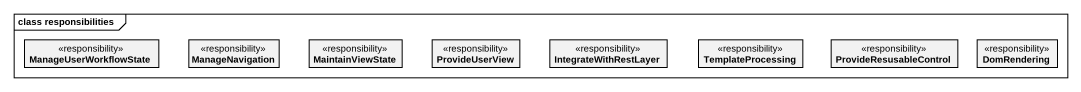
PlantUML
@startuml
mainframe class responsibilities
hide circle
hide empty members
class ManageUserWorkflowState <<responsibility>>
class ManageNavigation <<responsibility>>
class MaintainViewState <<responsibility>>
class ProvideUserView <<responsibility>>
class IntegrateWithRestLayer <<responsibility>>
class TemplateProcessing <<responsibility>>
class ProvideResusableControl <<responsibility>>
class DomRendering <<responsibility>>
@enduml
